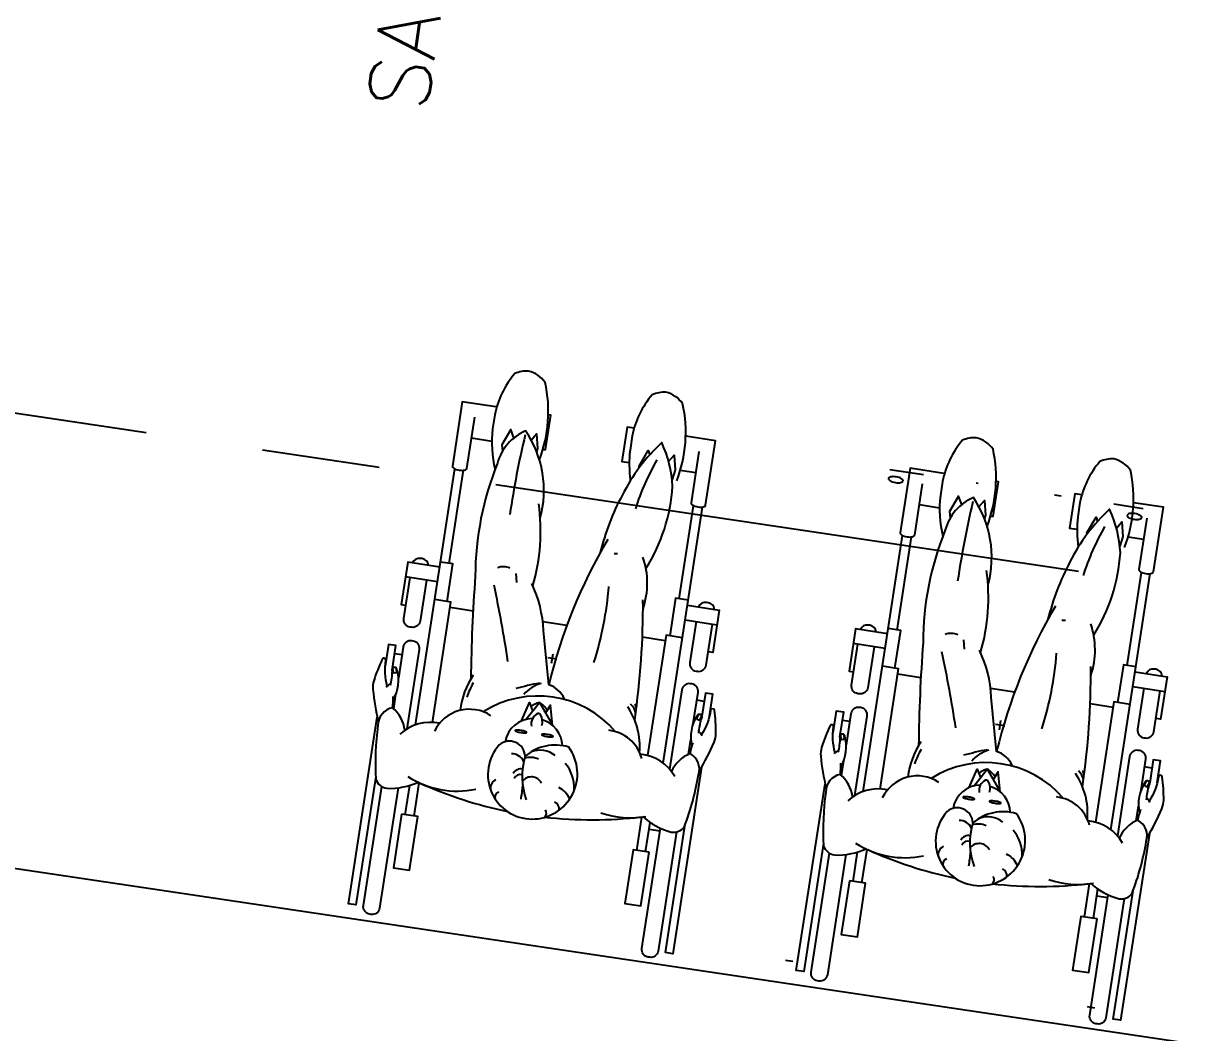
# Model space of a CAD drawing. Header units: millimetres. Extents: x 338 to 506, y 179 to 335.
# Drawn here: x 401.614 to 404.072, y 275.522 to 277.665 of the extents above; entities that cross this region are included whole.
import ezdxf

# ---------------------------------------------------------------- set-up
doc = ezdxf.new("R2010")
doc.units = ezdxf.units.MM
doc.linetypes.add('CENTER', pattern=[2, 1.25, -0.25, 0.25, -0.25])
doc.linetypes.add('DASHED2', pattern=[0.375, 0.25, -0.125])
for name, color, linetype in [('EJES_DE_COLUMNA', 255, 'DASHED2'), ('MUEBLES_FIJOS', 145, 'Continuous'), ('MUROS', 32, 'Continuous'), ('PISO', 253, 'Continuous'), ('TEXTOS', 7, 'Continuous')]:
    doc.layers.add(name, color=color, linetype=linetype)
doc.styles.add('NOTAS', font='simplex.shx')

# ---------------------------------------------------------------- blocks, each defined once
blk = doc.blocks.new('*U108')
at = {"layer": 'TEXTOS', "color": 5, "style": 'NOTAS'}
blk.add_text('SALÓN MÚLTIPLE', height=0.128423, dxfattribs=at).set_placement((2988.8447, 1977.7801))
blk = doc.blocks.new('SALON_MULTIPLE')
at = {"layer": 'MUEBLES_FIJOS'}
for points in [[(2987.62956, 1977.68323, -0.1092385), (2987.68318, 1977.69441, 0.8488725), (2987.68476, 1977.70219, 0.0361479), (2987.63654, 1977.71318, 0.0996157), (2987.61771, 1977.7123, 0.0353053), (2987.55221, 1977.69088)], [(2987.54214, 1977.63264, 0.1897749), (2987.58561, 1977.66584, 0.3573518), (2987.54408, 1977.69054, 0.0501071), (2987.43059, 1977.67822, 0.2912414), (2987.4147, 1977.65261, 0.1187924), (2987.43842, 1977.58678)], [(2987.6018, 1977.66672, 0.2041922), (2987.66821, 1977.66835, 1.0275992), (2987.66267, 1977.67807, -0.0604349), (2987.63136, 1977.67732)], [(2987.63474, 1977.67703, 0.1564428), (2987.62654, 1977.68513)], [(2987.66897, 1977.67773), (2987.66053, 1977.67532, 0.4253991), (2987.65923, 1977.67289), (2987.66042, 1977.66926, 0.4090412), (2987.6628, 1977.66802), (2987.67033, 1977.67034)], [(2987.41931, 1977.62877), (2987.16091, 1977.63007, -0.4142136), (2987.14517, 1977.64598), (2987.14519, 1977.64914, -0.4142136), (2987.16109, 1977.66488), (2987.41681, 1977.66359)], [(2987.54613, 1977.62813), (2987.71636, 1977.62727, 0.4142136), (2987.73226, 1977.64301), (2987.73227, 1977.64618, 0.4142136), (2987.71653, 1977.66208), (2987.64989, 1977.66241)], [(2987.58532, 1977.66536, 0.0433255), (2987.60935, 1977.66801)], [(2987.86422, 1977.63443), (2987.77635, 1977.63488, -0.4142136), (2987.76061, 1977.65078), (2987.76062, 1977.65394, -0.4142136), (2987.77652, 1977.66969), (2987.86439, 1977.66924)], [(2987.89586, 1977.63473, 0.3455008), (2987.908, 1977.65004), (2987.90802, 1977.6532, 0.3455008), (2987.89603, 1977.66863)], [(2987.56775, 1977.5618, 0.2440908), (2987.5324, 1977.64162)], [(2987.44612, 1977.61211, 0.1975266), (2987.44081, 1977.46532)], [(2988.2497, 1977.54246), (2988.25007, 1977.61477), (2988.11152, 1977.61546, 0.2064848), (2988.10956, 1977.61463, 0.0962369), (2988.10718, 1977.6109, 0.053065), (2988.10587, 1977.60623, 0.0401408), (2988.10533, 1977.59984, 0.0401408), (2988.10581, 1977.59345, 0.053065), (2988.10706, 1977.58877, 0.0962369), (2988.10941, 1977.58501, 0.2064848), (2988.11137, 1977.58416), (2988.22163, 1977.5836)], [(2987.43624, 1977.58438, 0.0551949), (2987.40385, 1977.39205)], [(2987.59958, 1977.45642, 0.4561483), (2987.54946, 1977.57)], [(2988.02955, 1977.41476, 0.2191737), (2988.20835, 1977.4729, 0.2352114), (2988.13189, 1977.5216, 0.0957257), (2987.88775, 1977.53308, 0.0149592), (2987.67048, 1977.51026)], [(2988.15227, 1977.43497, 0.1459154), (2988.3164, 1977.44677, 0.1760945), (2988.33499, 1977.48538, 0.1205418), (2988.32533, 1977.51358, 0.1272698), (2988.23271, 1977.54254), (2988.20246, 1977.54269, 0.0893523), (2988.11776, 1977.52486)], [(2987.6796, 1977.50623, 0.1180499), (2987.60114, 1977.52295)], [(2987.66312, 1977.5039, 0.0484111), (2987.63117, 1977.51293)], [(2987.71918, 1977.43781, 0.0151424), (2987.87457, 1977.49067)], [(2987.9151, 1977.46272, 0.2252346), (2987.91206, 1977.48911)], [(2988.20018, 1977.47249, 0.0221552), (2988.02791, 1977.47965)], [(2987.60509, 1977.18982, 0.3727158), (2987.60549, 1977.47374)], [(2987.46685, 1977.4264, 0.3561566), (2987.44332, 1977.43383)], [(2987.44178, 1977.41616, 0.3853378), (2987.42625, 1977.42177)], [(2987.60684, 1977.36852, 0.3605025), (2987.54959, 1977.41836)], [(2987.65854, 1977.30791, 0.2019616), (2987.68282, 1977.34463), (2987.79507, 1977.37303, 0.1047663), (2987.88981, 1977.41234)], [(2987.68329, 1977.36501, 0.0190969), (2987.66432, 1977.41281)], [(2987.88527, 1977.40929, 0.1061466), (2988.05964, 1977.42242)], [(2987.48555, 1977.37263, 0.3811847), (2987.47537, 1977.38852)], [(2987.49733, 1977.37358, 0.3622154), (2987.4851, 1977.39177)], [(2987.51411, 1977.37343, 0.2867187), (2987.52623, 1977.40167)], [(2987.60296, 1977.382), (2987.64282, 1977.35888, 0.0847635), (2987.63179, 1977.37546)], [(2987.68291, 1977.36126, 0.1549591), (2987.65473, 1977.39399)], [(2987.43358, 1977.36717, 0.0136629), (2987.46227, 1977.36772)], [(2987.52532, 1977.3722, 0.1634572), (2987.43408, 1977.35597)], [(2987.47412, 1977.32913, 0.5267064), (2987.47234, 1977.37034)], [(2987.52306, 1977.34325, 0.2045823), (2987.52048, 1977.37284)], [(2987.53597, 1977.3092, 0.2665059), (2987.53658, 1977.36059)], [(2987.61683, 1977.35231, 0.3570876), (2987.61881, 1977.359, 0.3642019), (2987.59077, 1977.3681)], [(2987.62929, 1977.34012, 0.0986841), (2987.64282, 1977.35888), (2987.59904, 1977.32466)], [(2987.55924, 1977.29698, 0.3226626), (2987.60707, 1977.34744)], [(2987.59475, 1977.34661, 0.2066652), (2987.61738, 1977.35274)], [(2988.00638, 1977.26658, 0.0744688), (2987.68282, 1977.34463)], [(2987.36263, 1977.1085), (2987.43383, 1977.10814, -0.0585717), (2987.40291, 1977.31271)], [(2987.4035, 1977.31241, 0.3748966), (2987.41911, 1977.3125)], [(2987.42299, 1977.28376, 0.3222248), (2987.43801, 1977.29578)], [(2987.44944, 1977.26519, 0.1819709), (2987.47009, 1977.29179)], [(2987.47022, 1977.25853, 0.1870286), (2987.52291, 1977.2856)], [(2987.95712, 1977.17722, 0.1243403), (2988.13831, 1977.14711, 0.0992706), (2988.22642, 1977.18361, 0.0898667), (2988.10336, 1977.25009, 0.0625167), (2987.97644, 1977.27823)], [(2987.74396, 1977.25703, 0.0578106), (2987.90798, 1977.24954)], [(2988.15078, 1977.14, 0.1459154), (2988.31491, 1977.1518, 0.1760945), (2988.3335, 1977.19041, 0.1205418), (2988.32384, 1977.21861, 0.1272698), (2988.23122, 1977.24757), (2988.20098, 1977.24772, 0.0665099), (2988.13716, 1977.23729)], [(2988.1886, 1977.18827, 0.0535698), (2988.07918, 1977.21803)], [(2987.43022, 1977.19531, 0.1251674), (2987.43641, 1977.1003)], [(2987.55696, 1977.12655, 0.3074813), (2987.6059, 1977.20488)], [(2987.8719, 1977.17086, 0.1667694), (2987.98028, 1977.18715)], [(2987.56877, 1977.13297, 0.1695921), (2987.66083, 1977.17212)], [(2987.63556, 1977.15352, 0.0383003), (2987.89025, 1977.17363)], [(2987.64959, 1977.15366, 0.204778), (2987.66725, 1977.16704)], [(2987.66136, 1977.15374, 0.1692143), (2987.6689, 1977.15839)], [(2987.52942, 1977.05152, 0.2440908), (2987.56557, 1977.13098)], [(2988.21921, 1977.10257), (2988.10894, 1977.10313, 0.2064848), (2988.10698, 1977.1023, 0.0962369), (2988.10459, 1977.09857, 0.053065), (2988.10329, 1977.09389, 0.0401408), (2988.10274, 1977.08751, 0.0401408), (2988.10322, 1977.08112, 0.053065), (2988.10448, 1977.07643, 0.0962369), (2988.10683, 1977.07268, 0.2064848), (2988.10878, 1977.07182), (2988.24732, 1977.07113), (2988.24765, 1977.13527)], [(2987.436, 1977.1073, 0.1187924), (2987.41162, 1977.04171, 0.2912414), (2987.42725, 1977.01595, 0.0501071), (2987.54061, 1977.00249, 0.3573518), (2987.58238, 1977.02676, 0.1897749), (2987.53925, 1977.06039)], [(2987.41361, 1977.03071), (2987.1579, 1977.03201, -0.4142136), (2987.14215, 1977.04791), (2987.14217, 1977.05107, -0.4142136), (2987.15807, 1977.06681), (2987.41647, 1977.06551)], [(2987.64669, 1977.02954), (2987.71334, 1977.0292, 0.4142136), (2987.72924, 1977.04494), (2987.72925, 1977.04811, 0.4142136), (2987.71351, 1977.06401), (2987.54328, 1977.06487)], [(2987.86129, 1977.05535), (2987.77342, 1977.0558, 0.4142136), (2987.75752, 1977.04005), (2987.75751, 1977.03689, 0.4142136), (2987.77325, 1977.02099), (2987.86112, 1977.02054)], [(2987.89276, 1977.02084, 0.3455008), (2987.9049, 1977.03615), (2987.90492, 1977.03931, 0.3455008), (2987.89294, 1977.05474)], [(2987.6061, 1977.02435, 0.0433255), (2987.5821, 1977.02724)], [(2987.62802, 1977.01482, -0.0604349), (2987.65931, 1977.01375, 1.0275992), (2987.66495, 1977.02341, 0.2041922), (2987.59856, 1977.02572)], [(2987.62312, 1977.00706, 0.1564428), (2987.6314, 1977.01507)], [(2987.66705, 1977.02141), (2987.65955, 1977.0238, 0.4090412), (2987.65716, 1977.02259), (2987.65593, 1977.01897, 0.4253991), (2987.6572, 1977.01652), (2987.66562, 1977.01403)], [(2987.54873, 1977.00206, 0.0353053), (2987.61402, 1976.97998, 0.0996157), (2987.63284, 1976.97891, 0.0361479), (2987.68116, 1976.98941, 0.8488725), (2987.67966, 1976.99721, -0.1092385), (2987.62615, 1977.00893)], [(2987.62956, 1976.72276, -0.1092385), (2987.68318, 1976.73394, 0.8488725), (2987.68476, 1976.74172, 0.0361479), (2987.63654, 1976.75271, 0.0996157), (2987.61771, 1976.75183, 0.0353053), (2987.55221, 1976.73042)], [(2987.54214, 1976.67218, 0.1897749), (2987.58561, 1976.70537, 0.3573518), (2987.54408, 1976.73007, 0.0501071), (2987.43059, 1976.71775, 0.2912414), (2987.4147, 1976.69215, 0.1187924), (2987.43842, 1976.62631)], [(2987.6018, 1976.70625, 0.2041922), (2987.66821, 1976.70788, 1.0275992), (2987.66267, 1976.71761, -0.0604349), (2987.63136, 1976.71685)], [(2987.63474, 1976.71656, 0.1564428), (2987.62654, 1976.72466)], [(2987.41931, 1976.6683), (2987.16091, 1976.66961, -0.4142136), (2987.14517, 1976.68551), (2987.14519, 1976.68867, -0.4142136), (2987.16109, 1976.70441), (2987.41681, 1976.70312)], [(2987.54613, 1976.66766), (2987.71636, 1976.6668, 0.4142136), (2987.73226, 1976.68254), (2987.73227, 1976.68571, 0.4142136), (2987.71653, 1976.70161), (2987.64989, 1976.70195)], [(2987.58532, 1976.70489, 0.0433255), (2987.60935, 1976.70754)], [(2987.66897, 1976.71726), (2987.66053, 1976.71486, 0.4253991), (2987.65923, 1976.71242), (2987.66042, 1976.70879, 0.4090412), (2987.6628, 1976.70756), (2987.67033, 1976.70987)], [(2987.86422, 1976.67397), (2987.77635, 1976.67441, -0.4142136), (2987.76061, 1976.69031), (2987.76062, 1976.69348, -0.4142136), (2987.77652, 1976.70922), (2987.86439, 1976.70877)], [(2987.89586, 1976.67426, 0.3455008), (2987.908, 1976.68957), (2987.90802, 1976.69273, 0.3455008), (2987.89603, 1976.70816)], [(2987.56775, 1976.60133, 0.2440908), (2987.5324, 1976.68115)], [(2987.44612, 1976.65164, 0.1975266), (2987.44081, 1976.50485)], [(2988.2497, 1976.58199), (2988.25007, 1976.6543), (2988.11152, 1976.655, 0.2064848), (2988.10956, 1976.65416, 0.0962369), (2988.10718, 1976.65043, 0.053065), (2988.10587, 1976.64576, 0.0401408), (2988.10533, 1976.63937, 0.0401408), (2988.10581, 1976.63298, 0.053065), (2988.10706, 1976.6283, 0.0962369), (2988.10941, 1976.62454, 0.2064848), (2988.11137, 1976.62369), (2988.22163, 1976.62313)], [(2987.43624, 1976.62391, 0.0551949), (2987.40385, 1976.43158)], [(2987.59958, 1976.49595, 0.4561483), (2987.54946, 1976.60953)], [(2988.02955, 1976.45429, 0.2191737), (2988.20835, 1976.51243, 0.2352114), (2988.13189, 1976.56113, 0.0957257), (2987.88775, 1976.57261, 0.0149592), (2987.67048, 1976.54979)], [(2988.15227, 1976.4745, 0.1459154), (2988.3164, 1976.48631, 0.1760945), (2988.33499, 1976.52491, 0.1205418), (2988.32533, 1976.55311, 0.1272698), (2988.23271, 1976.58207), (2988.20246, 1976.58223, 0.0893523), (2988.11776, 1976.56439)], [(2987.6796, 1976.54576, 0.1180499), (2987.60114, 1976.56249)], [(2987.66312, 1976.54343, 0.0484111), (2987.63117, 1976.55246)], [(2987.71918, 1976.47734, 0.0151424), (2987.87457, 1976.5302)], [(2987.9151, 1976.50225, 0.2252346), (2987.91206, 1976.52864)], [(2987.60509, 1976.22935, 0.3727158), (2987.60549, 1976.51327)], [(2988.20018, 1976.51202, 0.0221552), (2988.02791, 1976.51918)], [(2987.46685, 1976.46593, 0.3561566), (2987.44332, 1976.47337)], [(2987.44178, 1976.45569, 0.3853378), (2987.42625, 1976.4613)], [(2987.60684, 1976.40805, 0.3605025), (2987.54959, 1976.45789)], [(2987.65854, 1976.34745, 0.2019616), (2987.68282, 1976.38416), (2987.79507, 1976.41256, 0.1047663), (2987.88981, 1976.45187)], [(2987.68329, 1976.40454, 0.0190969), (2987.66432, 1976.45234)], [(2987.88527, 1976.44882, 0.1061466), (2988.05964, 1976.46195)], [(2987.48555, 1976.41216, 0.3811847), (2987.47537, 1976.42805)], [(2987.49733, 1976.41311, 0.3622154), (2987.4851, 1976.43131)], [(2987.51411, 1976.41296, 0.2867187), (2987.52623, 1976.4412)], [(2987.68291, 1976.40079, 0.1549591), (2987.65473, 1976.43352)], [(2987.43358, 1976.4067, 0.0136629), (2987.46227, 1976.40725)], [(2987.52532, 1976.41173, 0.1634572), (2987.43408, 1976.3955)], [(2987.47412, 1976.36866, 0.5267064), (2987.47234, 1976.40987)], [(2987.52306, 1976.38278, 0.2045823), (2987.52048, 1976.41237)], [(2987.53597, 1976.34873, 0.2665059), (2987.53658, 1976.40012)], [(2987.61683, 1976.39184, 0.3570876), (2987.61881, 1976.39853, 0.3642019), (2987.59077, 1976.40763)], [(2987.62929, 1976.37965, 0.0986841), (2987.64282, 1976.39841), (2987.59904, 1976.36419)], [(2987.60296, 1976.42153), (2987.64282, 1976.39841, 0.0847635), (2987.63179, 1976.41499)], [(2987.55924, 1976.33651, 0.3226626), (2987.60707, 1976.38697)], [(2987.59475, 1976.38614, 0.2066652), (2987.61738, 1976.39227)], [(2988.00638, 1976.30611, 0.0744688), (2987.68282, 1976.38416)], [(2987.36263, 1976.14803), (2987.43383, 1976.14767, -0.0585717), (2987.40291, 1976.35224)], [(2987.4035, 1976.35194, 0.3748966), (2987.41911, 1976.35203)], [(2987.42299, 1976.3233, 0.3222248), (2987.43801, 1976.33532)], [(2987.44944, 1976.30473, 0.1819709), (2987.47009, 1976.33132)], [(2987.47022, 1976.29807, 0.1870286), (2987.52291, 1976.32513)], [(2987.95712, 1976.21676, 0.1243403), (2988.13831, 1976.18664, 0.0992706), (2988.22642, 1976.22314, 0.0898667), (2988.10336, 1976.28962, 0.0625167), (2987.97644, 1976.31776)], [(2987.74396, 1976.29656, 0.0578106), (2987.90798, 1976.28907)], [(2988.15078, 1976.17953, 0.1459154), (2988.31491, 1976.19134, 0.1760945), (2988.3335, 1976.22994, 0.1205418), (2988.32384, 1976.25814, 0.1272698), (2988.23122, 1976.2871), (2988.20098, 1976.28726, 0.0665099), (2988.13716, 1976.27682)], [(2988.1886, 1976.2278, 0.0535698), (2988.07918, 1976.25756)], [(2987.43022, 1976.23485, 0.1251674), (2987.43641, 1976.13983)], [(2987.55696, 1976.16608, 0.3074813), (2987.6059, 1976.24441)], [(2987.8719, 1976.21039, 0.1667694), (2987.98028, 1976.22668)], [(2987.56877, 1976.1725, 0.1695921), (2987.66083, 1976.21165)], [(2987.63556, 1976.19306, 0.0383003), (2987.89025, 1976.21316)], [(2987.64959, 1976.19319, 0.204778), (2987.66725, 1976.20658)], [(2987.66136, 1976.19328, 0.1692143), (2987.6689, 1976.19792)], [(2987.52942, 1976.09105, 0.2440908), (2987.56557, 1976.17051)], [(2988.21921, 1976.1421), (2988.10894, 1976.14266, 0.2064848), (2988.10698, 1976.14183, 0.0962369), (2988.10459, 1976.1381, 0.053065), (2988.10329, 1976.13342, 0.0401408), (2988.10274, 1976.12704, 0.0401408), (2988.10322, 1976.12065, 0.053065), (2988.10448, 1976.11596, 0.0962369), (2988.10683, 1976.11221, 0.2064848), (2988.10878, 1976.11136), (2988.24732, 1976.11066), (2988.24765, 1976.1748)], [(2987.436, 1976.14683, 0.1187924), (2987.41162, 1976.08124, 0.2912414), (2987.42725, 1976.05548, 0.0501071), (2987.54061, 1976.04202, 0.3573518), (2987.58238, 1976.0663, 0.1897749), (2987.53925, 1976.09993)], [(2987.41361, 1976.07025), (2987.1579, 1976.07154, -0.4142136), (2987.14215, 1976.08744), (2987.14217, 1976.0906, -0.4142136), (2987.15807, 1976.10635), (2987.41647, 1976.10504)], [(2987.64669, 1976.06907), (2987.71334, 1976.06873, 0.4142136), (2987.72924, 1976.08447), (2987.72925, 1976.08764, 0.4142136), (2987.71351, 1976.10354), (2987.54328, 1976.1044)], [(2987.86129, 1976.09488), (2987.77342, 1976.09533, 0.4142136), (2987.75752, 1976.07959), (2987.75751, 1976.07642, 0.4142136), (2987.77325, 1976.06052), (2987.86112, 1976.06008)], [(2987.89276, 1976.06037, 0.3455008), (2987.9049, 1976.07568), (2987.90492, 1976.07884, 0.3455008), (2987.89294, 1976.09427)], [(2987.6061, 1976.06388, 0.0433255), (2987.5821, 1976.06677)], [(2987.62802, 1976.05436, -0.0604349), (2987.65931, 1976.05328, 1.0275992), (2987.66495, 1976.06295, 0.2041922), (2987.59856, 1976.06525)], [(2987.62312, 1976.04659, 0.1564428), (2987.6314, 1976.0546)], [(2987.66705, 1976.06094), (2987.65955, 1976.06333, 0.4090412), (2987.65716, 1976.06212), (2987.65593, 1976.0585, 0.4253991), (2987.6572, 1976.05605), (2987.66562, 1976.05356)], [(2987.54873, 1976.04159, 0.0353053), (2987.61402, 1976.01951, 0.0996157), (2987.63284, 1976.01844, 0.0361479), (2987.68116, 1976.02894, 0.8488725), (2987.67966, 1976.03674, -0.1092385), (2987.62615, 1976.04846)]]:
    blk.add_lwpolyline(points, format="xyb", dxfattribs=at)
for points in [[(2987.43593, 1977.67932), (2987.16038, 1977.68071), (2987.16046, 1977.69653), (2987.56137, 1977.69451)], [(2987.66836, 1977.67814), (2987.7174, 1977.6779), (2987.71748, 1977.69372), (2987.67078, 1977.69395)], [(2987.69972, 1977.66216), (2987.6998, 1977.67798)], [(2987.89574, 1977.61054), (2987.89609, 1977.67903), (2987.80496, 1977.67949), (2987.80491, 1977.66954)], [(2987.8641, 1977.6107), (2987.86444, 1977.67919)], [(2987.58364, 1977.66275), (2987.61545, 1977.66259)], [(2987.36514, 1977.60531), (2987.42818, 1977.60499)], [(2987.55678, 1977.61225), (2988.10666, 1977.60948)], [(2987.56743, 1977.57739), (2987.82573, 1977.57609), (2987.82591, 1977.61089)], [(2987.82577, 1977.584), (2987.90648, 1977.58359), (2987.90662, 1977.61049)], [(2987.36505, 1977.58632), (2987.43646, 1977.58596)], [(2987.90652, 1977.5915), (2988.10648, 1977.59049)], [(2988.17589, 1977.54046), (2988.17611, 1977.58383)], [(2987.81356, 1977.52676), (2987.81381, 1977.57615)], [(2988.19029, 1977.49511), (2988.20686, 1977.50424), (2988.17167, 1977.51862), (2988.15876, 1977.51498)], [(2988.19066, 1977.45816), (2988.20566, 1977.44876), (2988.17522, 1977.44207), (2988.1679, 1977.44316)], [(2987.88748, 1977.44388), (2987.9065, 1977.44816)], [(2988.17533, 1977.42955), (2988.17531, 1977.42527), (2988.24911, 1977.4249), (2988.24913, 1977.42917)], [(2987.59839, 1977.39073), (2987.63943, 1977.37964), (2987.62275, 1977.37052)], [(2987.81254, 1977.3255), (2987.8128, 1977.37702)], [(2987.59896, 1977.3246), (2987.64043, 1977.33477), (2987.6228, 1977.34323)], [(2987.72913, 1977.34557), (2987.74881, 1977.34547)], [(2987.73892, 1977.33568), (2987.73902, 1977.35536)], [(2988.24821, 1977.24597), (2988.24828, 1977.26099), (2988.17448, 1977.26136), (2988.1744, 1977.24549)], [(2987.97843, 1977.24892), (2987.97955, 1977.24138)], [(2988.16712, 1977.22279), (2988.17018, 1977.22365), (2988.20537, 1977.20927), (2988.19727, 1977.20481)], [(2987.81147, 1977.11415), (2987.81172, 1977.16323)], [(2988.18917, 1977.16319), (2988.20417, 1977.15379), (2988.17373, 1977.1471), (2988.15224, 1977.15028)], [(2988.17368, 1977.1028), (2988.17385, 1977.13586)], [(2987.82322, 1977.07928), (2987.8234, 1977.11409), (2987.5651, 1977.11539)], [(2987.36254, 1977.08952), (2987.42558, 1977.0892)], [(2987.41089, 1977.08927), (2987.41077, 1977.06554)], [(2987.90394, 1977.07887), (2987.90407, 1977.10577), (2987.82336, 1977.10618)], [(2987.90403, 1977.09786), (2988.10398, 1977.09685)], [(2987.5541, 1977.08064), (2988.10398, 1977.07786)], [(2987.89306, 1977.07893), (2987.89271, 1977.01044), (2987.80159, 1977.0109), (2987.80164, 1977.02084)], [(2987.86141, 1977.07909), (2987.86107, 1977.0106)], [(2987.55786, 1976.99834), (2987.15695, 1977.00037), (2987.15703, 1977.01619), (2987.43258, 1977.0148)], [(2987.58044, 1977.02987), (2987.61226, 1977.02971)], [(2987.66727, 1976.99779), (2987.71396, 1976.99755), (2987.71404, 1977.01338), (2987.665, 1977.01362)], [(2987.69644, 1977.01346), (2987.69652, 1977.02929)], [(2987.17791, 1976.74633), (2987.17799, 1976.76215)], [(2987.43593, 1976.71885), (2987.16038, 1976.72024), (2987.16046, 1976.73606), (2987.56137, 1976.73404)], [(2987.66836, 1976.71767), (2987.7174, 1976.71743), (2987.71748, 1976.73325), (2987.67078, 1976.73349)], [(2987.89574, 1976.65007), (2987.89609, 1976.71856), (2987.80496, 1976.71902), (2987.80491, 1976.70907)], [(2987.8641, 1976.65023), (2987.86444, 1976.71872)], [(2987.58364, 1976.70228), (2987.61545, 1976.70212)], [(2987.69972, 1976.70169), (2987.6998, 1976.71752)], [(2988.24041, 1976.62404), (2988.24078, 1976.69635)], [(2987.36514, 1976.64484), (2987.42818, 1976.64452)], [(2987.55678, 1976.65178), (2988.10666, 1976.64901)], [(2987.56743, 1976.61692), (2987.82573, 1976.61562), (2987.82591, 1976.65043)], [(2987.82577, 1976.62353), (2987.90648, 1976.62312), (2987.90662, 1976.65002)], [(2987.36505, 1976.62585), (2987.43646, 1976.62549)], [(2987.90652, 1976.63103), (2988.10648, 1976.63002)], [(2988.17589, 1976.57999), (2988.17611, 1976.62336)], [(2987.81356, 1976.56629), (2987.81381, 1976.61568)], [(2988.19029, 1976.53464), (2988.20686, 1976.54377), (2988.17167, 1976.55815), (2988.15876, 1976.55451)], [(2988.19066, 1976.49769), (2988.20566, 1976.48829), (2988.17522, 1976.4816), (2988.1679, 1976.48269)], [(2988.23982, 1976.50648), (2988.23984, 1976.51075)], [(2987.88748, 1976.48341), (2987.9065, 1976.48769)], [(2988.17533, 1976.46908), (2988.17531, 1976.46481), (2988.24911, 1976.46443), (2988.24913, 1976.4687)], [(2987.59839, 1976.43026), (2987.63943, 1976.41917), (2987.62275, 1976.41005)], [(2987.81254, 1976.36503), (2987.8128, 1976.41655)], [(2987.59896, 1976.36413), (2987.64043, 1976.3743), (2987.6228, 1976.38276)], [(2987.72913, 1976.3851), (2987.74881, 1976.385)], [(2987.73892, 1976.37521), (2987.73902, 1976.39489)], [(2988.23892, 1976.32857), (2988.23899, 1976.34257)], [(2988.24821, 1976.2855), (2988.24828, 1976.30052), (2988.17448, 1976.30089), (2988.1744, 1976.28502)], [(2987.97843, 1976.28845), (2987.97955, 1976.28092)], [(2988.16712, 1976.26232), (2988.17018, 1976.26318), (2988.20537, 1976.2488), (2988.19727, 1976.24434)], [(2987.81147, 1976.15368), (2987.81172, 1976.20276)], [(2988.18917, 1976.20272), (2988.20417, 1976.19332), (2988.17373, 1976.18664), (2988.15224, 1976.18982)], [(2988.23803, 1976.15271), (2988.23835, 1976.21583)], [(2987.82322, 1976.11881), (2987.8234, 1976.15362), (2987.5651, 1976.15492)], [(2988.17368, 1976.14233), (2988.17385, 1976.1754)], [(2987.36254, 1976.12905), (2987.42558, 1976.12873)], [(2987.41089, 1976.1288), (2987.41077, 1976.10507)], [(2987.90394, 1976.1184), (2987.90407, 1976.1453), (2987.82336, 1976.14571)], [(2987.90403, 1976.13739), (2988.10398, 1976.13638)], [(2987.17463, 1976.09763), (2987.17471, 1976.11345)], [(2987.5541, 1976.12017), (2988.10398, 1976.11739)], [(2987.89306, 1976.11846), (2987.89271, 1976.04997), (2987.80159, 1976.05043), (2987.80164, 1976.06038)], [(2987.86141, 1976.11862), (2987.86107, 1976.05013)], [(2987.55786, 1976.03787), (2987.15695, 1976.0399), (2987.15703, 1976.05572), (2987.43258, 1976.05433)], [(2987.58044, 1976.0694), (2987.61226, 1976.06924)], [(2987.69644, 1976.053), (2987.69652, 1976.06882)], [(2987.66727, 1976.03732), (2987.71396, 1976.03709), (2987.71404, 1976.05291), (2987.665, 1976.05315)]]:
    blk.add_lwpolyline(points, dxfattribs=at)
for points in [[(2987.36518, 1977.61322), (2987.25008, 1977.6138), (2987.2499, 1977.57899), (2987.36501, 1977.57841)], [(2987.3625, 1977.0816), (2987.36267, 1977.11641), (2987.24757, 1977.11699), (2987.2474, 1977.08219)], [(2987.36518, 1976.65275), (2987.25008, 1976.65333), (2987.2499, 1976.61852), (2987.36501, 1976.61794)], [(2987.3625, 1976.12114), (2987.36267, 1976.15594), (2987.24757, 1976.15652), (2987.2474, 1976.12172)]]:
    blk.add_lwpolyline(points, close=True, dxfattribs=at)
for points in [[(2987.39547, 1977.3382, 0.6134563), (2987.55826, 1977.28347, 0.2531011), (2987.52532, 1977.3722, 0.6297947), (2987.54102, 1977.42987, 0.6461909)], [(2987.57608, 1977.40089, 0.3014658), (2987.57551, 1977.40051, 0.0566647), (2987.57455, 1977.3973, 0.0252165), (2987.57408, 1977.3937, 0.0180847), (2987.57387, 1977.38863, 0.0180847), (2987.57403, 1977.38357, 0.0252165), (2987.57446, 1977.37996, 0.0566647), (2987.57539, 1977.37674, 0.3014658), (2987.57596, 1977.37636, 0.3014658), (2987.57653, 1977.37674, 0.0566647), (2987.57749, 1977.37994, 0.0252165), (2987.57796, 1977.38355, 0.0180847), (2987.57817, 1977.38861, 0.0180847), (2987.57801, 1977.39368, 0.0252165), (2987.57758, 1977.39729, 0.0566647), (2987.57665, 1977.40051, 0.3014658)], [(2987.57788, 1977.33185, 0.0180847), (2987.57772, 1977.33692, 0.0252165), (2987.57729, 1977.34053, 0.0566647), (2987.57636, 1977.34374, 0.3014658), (2987.5758, 1977.34413, 0.3014658), (2987.57522, 1977.34375, 0.0566647), (2987.57426, 1977.34054, 0.0252165), (2987.5738, 1977.33694, 0.0180847), (2987.57359, 1977.33187, 0.0180847), (2987.57375, 1977.32681, 0.0252165), (2987.57417, 1977.3232, 0.0566647), (2987.5751, 1977.31998, 0.3014658), (2987.57567, 1977.3196, 0.3014658), (2987.57624, 1977.31997, 0.0566647), (2987.57721, 1977.32318, 0.0252165), (2987.57767, 1977.32679, 0.0180847)], [(2988.22163, 1976.66514, 0.2064848), (2988.2236, 1976.66597, 0.0962369), (2988.22598, 1976.6697, 0.053065), (2988.22728, 1976.67437, 0.0401408), (2988.22783, 1976.68076, 0.0401408), (2988.22735, 1976.68715, 0.053065), (2988.2261, 1976.69184, 0.0962369), (2988.22375, 1976.69559, 0.2064848), (2988.22179, 1976.69644, 0.2064848), (2988.21983, 1976.69561, 0.0962369), (2988.21744, 1976.69188, 0.053065), (2988.21614, 1976.6872, 0.0401408), (2988.2156, 1976.68082, 0.0401408), (2988.21608, 1976.67443, 0.053065), (2988.21733, 1976.66974, 0.0962369), (2988.21968, 1976.66599, 0.2064848)], [(2987.39547, 1976.37773, 0.6134563), (2987.55826, 1976.323, 0.2531011), (2987.52532, 1976.41173, 0.6297947), (2987.54102, 1976.46941, 0.6461909)], [(2987.57608, 1976.44042, 0.3014658), (2987.57551, 1976.44004, 0.0566647), (2987.57455, 1976.43683, 0.0252165), (2987.57408, 1976.43323, 0.0180847), (2987.57387, 1976.42817, 0.0180847), (2987.57403, 1976.4231, 0.0252165), (2987.57446, 1976.41949, 0.0566647), (2987.57539, 1976.41627, 0.3014658), (2987.57596, 1976.41589, 0.3014658), (2987.57653, 1976.41627, 0.0566647), (2987.57749, 1976.41948, 0.0252165), (2987.57796, 1976.42308, 0.0180847), (2987.57817, 1976.42814, 0.0180847), (2987.57801, 1976.43321, 0.0252165), (2987.57758, 1976.43682, 0.0566647), (2987.57665, 1976.44004, 0.3014658)], [(2987.57788, 1976.37138, 0.0180847), (2987.57772, 1976.37645, 0.0252165), (2987.57729, 1976.38006, 0.0566647), (2987.57636, 1976.38328, 0.3014658), (2987.5758, 1976.38366, 0.3014658), (2987.57522, 1976.38328, 0.0566647), (2987.57426, 1976.38007, 0.0252165), (2987.5738, 1976.37647, 0.0180847), (2987.57359, 1976.3714, 0.0180847), (2987.57375, 1976.36634, 0.0252165), (2987.57417, 1976.36273, 0.0566647), (2987.5751, 1976.35951, 0.3014658), (2987.57567, 1976.35913, 0.3014658), (2987.57624, 1976.35951, 0.0566647), (2987.57721, 1976.36271, 0.0252165), (2987.57767, 1976.36632, 0.0180847)], [(2988.21921, 1976.18411, 0.2064848), (2988.21725, 1976.18327, 0.0962369), (2988.21486, 1976.17954, 0.053065), (2988.21356, 1976.17487, 0.0401408), (2988.21301, 1976.16849, 0.0401408), (2988.21349, 1976.1621, 0.053065), (2988.21475, 1976.15741, 0.0962369), (2988.2171, 1976.15366, 0.2064848), (2988.21905, 1976.1528, 0.2064848), (2988.22101, 1976.15364, 0.0962369), (2988.2234, 1976.15736, 0.053065), (2988.2247, 1976.16204, 0.0401408), (2988.22524, 1976.16842, 0.0401408), (2988.22476, 1976.17481, 0.053065), (2988.22351, 1976.1795, 0.0962369), (2988.22116, 1976.18325, 0.2064848)]]:
    blk.add_lwpolyline(points, format="xyb", close=True, dxfattribs=at)
at = {"layer": 'PISO'}
blk.add_line((2987.1297, 1972.97534), (2987.1297, 1981.73534), dxfattribs=at)
blk.add_blockref('*U108', (0, 0))
blk = doc.blocks.new('EJES_ESTRUCTURALES')
at = {"layer": 'EJES_DE_COLUMNA', "color": 9, "linetype": 'CENTER'}
blk.add_line((726.54081, 131.2663), (726.54081, 199.7363), dxfattribs=at)
blk = doc.blocks.new('A$C7152A42C')
at = {"layer": 'EJES_DE_COLUMNA'}
blk.add_blockref('EJES_ESTRUCTURALES', (-631.22088, -95.28525), dxfattribs=at)
at = {"layer": 'MUROS', "color": 4}
blk.add_blockref('SALON_MULTIPLE', (-2892.7659, -1880.28762), dxfattribs=at)

msp = doc.modelspace()

# ---------------------------------------------------------------- block references
at = {"layer": 'MUROS', "color": 32, "rotation": 81.53046525965426}
msp.add_blockref('A$C7152A42C', (484.7482, 168.0844), dxfattribs=at)

doc.saveas('drawing.dxf')
